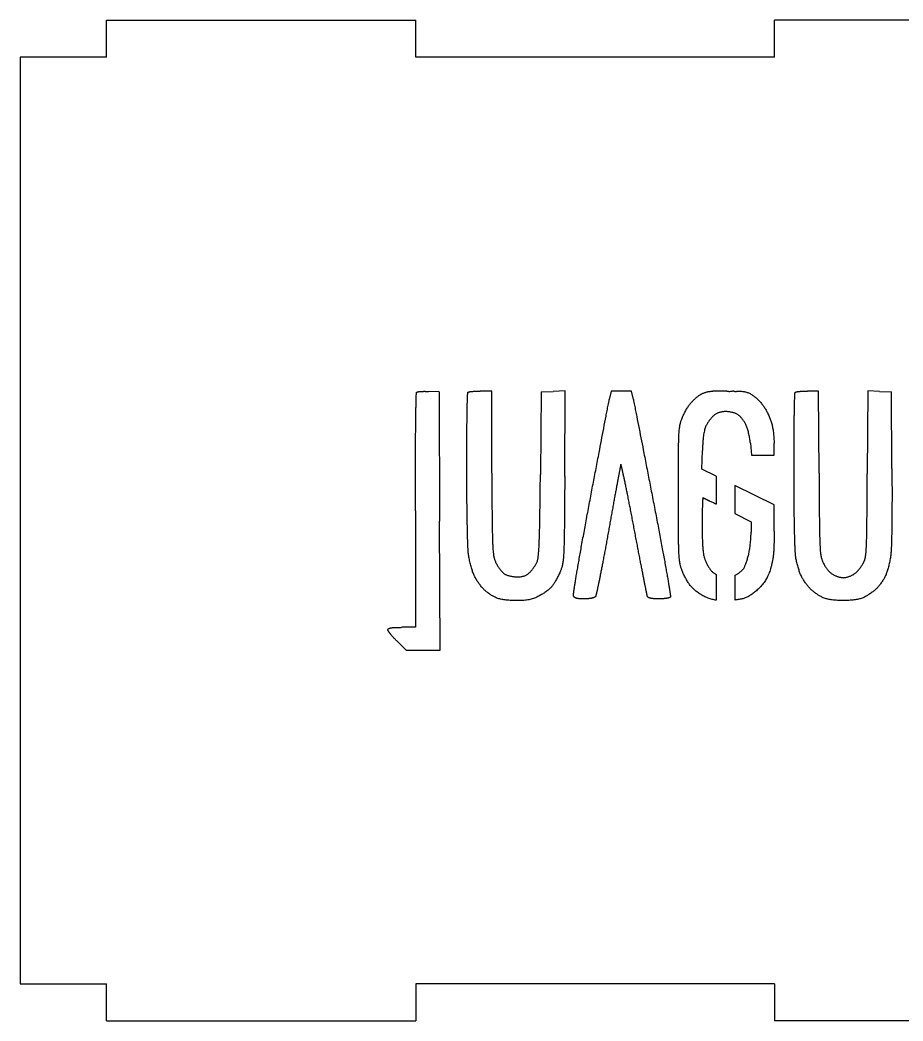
# Model space of a CAD drawing. Extents: x 0 to 436, y 0 to 625.
# Drawn here: x 149.9 to 292.6, y 463 to 625 of the extents above; entities that cross this region are included whole.
import ezdxf

# ---------------------------------------------------------------- set-up
doc = ezdxf.new("R2010")
doc.units = 0
doc.layers.add('Capa_1', color=7, linetype='CONTINUOUS')

msp = doc.modelspace()

# ---------------------------------------------------------------- linework, layer by layer
at = {"layer": 'Capa_1', "color": 7}
for p, q in [((163.850676, 624.950351), (213.850674, 624.950351)), ((163.850676, 618.950335), (163.850676, 624.950351)), ((213.850674, 618.950335), (213.850674, 624.950351)), ((321.850675, 624.950351), (271.850675, 624.950351)), ((271.850675, 618.950335), (271.850675, 624.950351)), ((163.850676, 618.950335), (149.850675, 618.950335)), ((149.850675, 618.950335), (149.850675, 468.950344)), ((271.850675, 618.950335), (213.850674, 618.950335)), ((217.632576, 564.756105), (215.907485, 564.839501)), ((217.632576, 564.756105), (217.703713, 543.854642)), ((226.138074, 564.897357), (224.259939, 564.897357)), ((226.138074, 551.613157), (226.138074, 564.897357)), ((234.149889, 564.756556), (234.010776, 551.405639)), ((234.149889, 564.756556), (236.085651, 564.840969)), ((238.027123, 564.925861), (236.085651, 564.840969)), ((237.943111, 551.071262), (238.027123, 564.925861)), ((245.426885, 564.897272), (245.147386, 563.538005)), ((248.747669, 564.897272), (245.426885, 564.897272)), ((249.038347, 563.538429), (248.747669, 564.897272)), ((260.003691, 564.417015), (259.92157, 564.366977)), ((260.003691, 564.406883), (260.003691, 564.417043)), ((263.020494, 564.858608), (261.91223, 564.876952)), ((264.157748, 564.89143), (263.020494, 564.858608)), ((278.985071, 564.897329), (277.18672, 564.897329)), ((279.064867, 551.613157), (278.985071, 564.897329)), ((286.958247, 564.924563), (286.876134, 551.486919)), ((288.872069, 564.840545), (286.958247, 564.924563)), ((288.872069, 564.840545), (290.781235, 564.756528)), ((290.857661, 552.375213), (290.781235, 564.756528)), ((267.979353, 556.456203), (268.173144, 554.537318)), ((271.801497, 554.537318), (271.801497, 556.480474)), ((260.115524, 552.269069), (260.214528, 555.282271)), ((268.173144, 554.537318), (271.801497, 554.537318)), ((262.436839, 551.115458), (260.115524, 552.269069)), ((262.436839, 551.115458), (262.436839, 546.572837)), ((265.436838, 549.624534), (265.436838, 545.07816)), ((271.801497, 546.461557), (265.436838, 549.624534)), ((271.801497, 542.226502), (271.801497, 546.461557)), ((213.783951, 545.540186), (213.783951, 526.660411)), ((265.436838, 545.07816), (268.091522, 543.748273)), ((217.774853, 522.950219), (217.703713, 543.854642)), ((268.091522, 543.748273), (268.085793, 542.051891)), ((262.436839, 535.206676), (262.436839, 531.055695)), ((265.436838, 535.066299), (265.436838, 531.077567)), ((241.087597, 531.262564), (241.087433, 531.262564)), ((213.783951, 526.660411), (211.62146, 526.660411)), ((210.830267, 524.411162), (212.309222, 522.95036)), ((212.309222, 522.95036), (212.309318, 522.950219)), ((212.309318, 522.950219), (217.774853, 522.950219)), ((149.850675, 468.950344), (163.850676, 468.950344)), ((163.850676, 462.950345), (163.850676, 468.950344)), ((213.850674, 468.950344), (213.850674, 462.950345)), ((271.850675, 468.950344), (213.850674, 468.950344)), ((271.850675, 468.950344), (271.850675, 462.950345)), ((163.850676, 462.950345), (213.850674, 462.950345)), ((321.850675, 462.950345), (271.850675, 462.950345))]:
    msp.add_line(p, q, dxfattribs=at)
for points, knots in [([(213.783951, 545.540186), (213.784404, 546.098572), (213.785309, 547.215345), (213.787231, 548.890504), (213.790513, 550.511577), (213.795587, 552.078557), (213.802193, 553.591438), (213.810125, 555.029577), (213.819055, 556.392975), (213.829131, 557.681633), (213.838862, 558.721014), (213.847288, 559.51113), (213.853548, 560.05199), (213.860061, 560.566429), (213.866755, 561.054438), (213.873683, 561.516014), (213.880802, 561.948579), (213.888072, 562.352139), (213.895533, 562.726698), (213.902252, 563.02714), (213.907805, 563.253472), (213.911773, 563.405703), (213.915784, 563.549724), (213.919841, 563.685533), (213.923928, 563.813127), (213.928038, 563.932211), (213.93218, 564.042779), (213.936346, 564.144833), (213.940033, 564.226581), (213.943051, 564.288029), (213.945189, 564.329187), (213.947327, 564.368118), (213.949493, 564.404824), (213.951664, 564.439303), (213.953839, 564.471521), (213.956035, 564.501496), (213.958236, 564.529231), (213.960111, 564.551499), (213.961818, 564.568267), (213.962962, 564.579582), (213.963962, 564.590372), (213.965218, 564.600606), (213.966354, 564.61029), (213.96748, 564.619478), (213.968711, 564.628117), (213.969863, 564.636219), (213.971027, 564.642759), (213.971793, 564.647777), (213.972368, 564.651256), (213.972929, 564.654648), (213.973494, 564.657973), (213.974139, 564.66127), (213.974866, 564.664501), (213.975767, 564.667654), (213.976599, 564.670762), (213.977464, 564.673852), (213.978231, 564.676932), (213.97891, 564.679959), (213.979749, 564.683182), (213.980915, 564.68658), (213.982401, 564.690195), (213.984667, 564.694331), (213.987814, 564.698886), (213.991911, 564.70373), (213.997522, 564.709581), (214.00479, 564.71621), (214.013868, 564.723345), (214.023437, 564.729912), (214.033562, 564.735765), (214.044041, 564.741137), (214.05517, 564.746037), (214.06678, 564.750726), (214.07891, 564.755084), (214.091667, 564.759284), (214.104982, 564.763551), (214.1189, 564.767726), (214.133479, 564.771693), (214.148655, 564.775628), (214.164477, 564.77935), (214.180925, 564.782968), (214.19801, 564.786458), (214.215685, 564.790027), (214.241077, 564.794667), (214.274194, 564.800277), (214.315116, 564.806323), (214.35834, 564.811953), (214.403841, 564.817325), (214.451617, 564.822413), (214.501486, 564.827098), (214.553437, 564.831439), (214.607466, 564.83545), (214.684799, 564.840587), (214.785495, 564.845876), (214.909567, 564.850623), (215.039122, 564.853658), (215.17412, 564.855621), (215.314556, 564.855752), (215.458459, 564.853508), (215.605826, 564.849875), (215.756641, 564.844602), (215.85717, 564.840656), (215.907437, 564.838683)], [0, 0, 0, 0, 1.675159, 3.350318, 5.02548, 6.538387, 8.051282, 9.564167, 10.852869, 12.141563, 13.430257, 13.971145, 14.512046, 15.052947, 15.514585, 15.976211, 16.43783, 16.812455, 17.187088, 17.561728, 17.714005, 17.866287, 18.018577, 18.146233, 18.273898, 18.401555, 18.503697, 18.605834, 18.707972, 18.74919, 18.7904, 18.831612, 18.866159, 18.900707, 18.935254, 18.963033, 18.990873, 19.018721, 19.030069, 19.041436, 19.052841, 19.062575, 19.072367, 19.082092, 19.090345, 19.098545, 19.10664, 19.110269, 19.113775, 19.117219, 19.120582, 19.123894, 19.127295, 19.130512, 19.13373, 19.136948, 19.140137, 19.143251, 19.146258, 19.15012, 19.154021, 19.157967, 19.164246, 19.170594, 19.17698, 19.188556, 19.200071, 19.211595, 19.223343, 19.23513, 19.246905, 19.259808, 19.272689, 19.285565, 19.300096, 19.314634, 19.329154, 19.345419, 19.361667, 19.377912, 19.395941, 19.413979, 19.432006, 19.473376, 19.514739, 19.556097, 19.60414, 19.652186, 19.70023, 19.754404, 19.808581, 19.862759, 19.986912, 20.111071, 20.235235, 20.375673, 20.516102, 20.656525, 20.807423, 20.958329, 21.109243, 21.109243, 21.109243, 21.109243]), ([(230.061968, 530.9918), (229.906335, 530.994451), (229.595135, 530.999751), (229.128542, 531.014973), (228.69545, 531.042254), (228.296567, 531.083989), (227.932405, 531.138951), (227.591234, 531.209879), (227.274175, 531.295722), (226.982055, 531.394475), (226.711314, 531.507643), (226.462909, 531.633503), (226.234486, 531.765312), (226.002312, 531.912466), (225.765659, 532.072957), (225.525384, 532.247556), (225.297507, 532.424599), (225.081567, 532.603075), (224.879235, 532.784287), (224.684453, 532.977419), (224.500317, 533.184453), (224.325224, 533.402832), (224.150969, 533.638128), (223.976052, 533.888663), (223.801536, 534.154872), (223.639179, 534.418763), (223.488231, 534.679633), (223.350738, 534.938195), (223.221048, 535.211771), (223.104034, 535.501859), (222.997819, 535.806753), (222.894874, 536.138437), (222.792922, 536.495746), (222.692707, 536.87871), (222.600302, 537.26073), (222.514226, 537.641376), (222.439409, 538.021395), (222.383954, 538.380853), (222.348883, 538.71913), (222.326189, 539.034982), (222.304987, 539.432197), (222.282968, 539.910422), (222.261426, 540.469613), (222.240843, 541.095462), (222.221128, 541.788088), (222.202657, 542.547524), (222.185542, 543.358936), (222.169512, 544.222257), (222.154826, 545.137471), (222.141712, 546.089334), (222.130206, 547.077859), (222.120502, 548.103043), (222.112744, 549.14979), (222.107002, 550.21809), (222.103275, 551.30794), (222.101581, 552.390906), (222.10164, 553.466991), (222.103476, 554.536191), (222.106767, 555.571332), (222.111242, 556.57241), (222.116951, 557.539418), (222.123857, 558.459124), (222.131859, 559.331528), (222.140976, 560.156627), (222.149843, 560.822314), (222.157535, 561.328601), (222.163252, 561.6755), (222.169202, 562.005615), (222.175333, 562.318949), (222.181675, 562.6155), (222.188239, 562.893623), (222.194932, 563.15332), (222.201821, 563.394587), (222.20805, 563.588211), (222.213204, 563.734197), (222.216888, 563.832562), (222.220622, 563.925715), (222.224393, 564.013656), (222.228195, 564.096386), (222.232045, 564.173717), (222.235881, 564.245653), (222.23979, 564.312184), (222.243201, 564.365551), (222.246154, 564.405726), (222.24813, 564.432748), (222.250101, 564.458367), (222.252227, 564.482576), (222.254215, 564.505395), (222.256223, 564.526813), (222.258391, 564.546828), (222.260444, 564.56547), (222.262214, 564.580504), (222.263805, 564.591864), (222.264795, 564.599593), (222.265947, 564.606954), (222.267139, 564.614006), (222.268275, 564.620779), (222.269377, 564.627395), (222.270559, 564.633851), (222.271652, 564.640152), (222.272561, 564.645971), (222.273518, 564.651233), (222.274402, 564.655949), (222.275556, 564.660825), (222.276723, 564.665931), (222.278433, 564.671116), (222.280884, 564.677186), (222.28495, 564.683722), (222.290676, 564.690464), (222.297564, 564.697337), (222.305448, 564.704384), (222.314364, 564.711462), (222.323697, 564.718034), (222.333641, 564.723767), (222.344014, 564.728804), (222.354948, 564.733622), (222.366475, 564.738108), (222.378433, 564.742582), (222.391091, 564.746869), (222.404372, 564.751152), (222.418247, 564.755519), (222.432886, 564.759499), (222.448084, 564.763758), (222.463999, 564.767753), (222.480587, 564.771641), (222.497806, 564.775607), (222.515723, 564.779376), (222.541465, 564.784716), (222.575174, 564.790975), (222.616834, 564.798163), (222.660898, 564.80528), (222.707415, 564.81192), (222.756312, 564.818496), (222.807405, 564.824872), (222.860682, 564.83108), (222.916164, 564.836887), (222.995686, 564.844768), (223.099341, 564.853827), (223.227165, 564.863393), (223.360792, 564.872016), (223.500219, 564.879423), (223.645417, 564.885778), (223.794388, 564.890392), (223.947106, 564.893614), (224.103561, 564.895459), (224.207868, 564.896367), (224.260023, 564.896821)], [0, 0, 0, 0, 0.466964, 0.933729, 1.40042, 1.768475, 2.136578, 2.504822, 2.813225, 3.121461, 3.429259, 3.69267, 3.956334, 4.220137, 4.517153, 4.814012, 5.111017, 5.382726, 5.654307, 5.925601, 6.205153, 6.485024, 6.765052, 7.083399, 7.401563, 7.719853, 8.012792, 8.305613, 8.598153, 8.920641, 9.243484, 9.566493, 9.962399, 10.358097, 10.753983, 11.141467, 11.52879, 11.915715, 12.232116, 12.548784, 12.865626, 13.425436, 13.984967, 14.544429, 15.303995, 16.063678, 16.823406, 17.738769, 18.654086, 19.569397, 20.594627, 21.619859, 22.645086, 23.734952, 24.824802, 25.914654, 26.983853, 28.053053, 29.122258, 30.089292, 31.056316, 32.023331, 32.848488, 33.673637, 34.498777, 34.845724, 35.192671, 35.539615, 35.836231, 36.132851, 36.429473, 36.670831, 36.912201, 37.153566, 37.252002, 37.350433, 37.448868, 37.531683, 37.614498, 37.69732, 37.763962, 37.83061, 37.89726, 37.924385, 37.951462, 37.978541, 38.001468, 38.024368, 38.047257, 38.066002, 38.084764, 38.103523, 38.111413, 38.119176, 38.126896, 38.133763, 38.140631, 38.147501, 38.153883, 38.160321, 38.166687, 38.17155, 38.176363, 38.18108, 38.186581, 38.192065, 38.197444, 38.206186, 38.215004, 38.223935, 38.235362, 38.246708, 38.25807, 38.269576, 38.281096, 38.292652, 38.305413, 38.318195, 38.330953, 38.3455, 38.36006, 38.374584, 38.391007, 38.40741, 38.423804, 38.442119, 38.460419, 38.478729, 38.520989, 38.563265, 38.605555, 38.654887, 38.704224, 38.753566, 38.809354, 38.865134, 38.920919, 39.049089, 39.177269, 39.305457, 39.450797, 39.596132, 39.741458, 39.897916, 40.05438, 40.210851, 40.210851, 40.210851, 40.210851]), ([(262.436839, 531.055695), (262.327635, 531.071787), (262.109168, 531.10398), (261.785569, 531.175541), (261.451907, 531.268765), (261.110813, 531.389022), (260.763857, 531.535947), (260.437537, 531.695616), (260.130572, 531.863086), (259.842863, 532.036727), (259.561413, 532.224407), (259.287219, 532.426527), (259.021203, 532.643207), (258.774003, 532.865586), (258.545208, 533.091868), (258.335904, 533.321781), (258.14224, 533.56207), (257.966448, 533.813032), (257.804747, 534.070857), (257.645375, 534.345969), (257.485308, 534.636133), (257.325836, 534.941826), (257.178203, 535.24229), (257.041965, 535.537184), (256.919155, 535.827154), (256.817918, 536.096925), (256.737098, 536.345407), (256.673412, 536.571082), (256.613389, 536.822831), (256.561356, 537.10123), (256.518189, 537.405776), (256.479296, 537.761542), (256.445095, 538.168211), (256.417189, 538.625608), (256.393194, 539.159114), (256.372625, 539.768704), (256.356545, 540.454349), (256.343641, 541.241445), (256.33324, 542.129937), (256.325851, 543.119796), (256.320744, 544.236248), (256.317385, 545.479299), (256.315819, 546.848944), (256.315491, 548.233481), (256.315639, 549.632904), (256.317027, 551.047215), (256.31997, 552.32367), (256.324561, 553.462269), (256.331581, 554.463014), (256.341956, 555.355396), (256.355125, 556.139394), (256.37178, 556.814966), (256.393365, 557.411867), (256.418568, 557.930051), (256.448523, 558.369409), (256.486529, 558.759581), (256.530812, 559.100273), (256.579461, 559.391263), (256.637911, 559.661706), (256.705705, 559.910977), (256.778382, 560.139802), (256.86842, 560.390899), (256.97762, 560.663217), (257.107608, 560.955583), (257.249381, 561.249093), (257.401829, 561.544011), (257.565705, 561.839757), (257.729878, 562.116201), (257.892973, 562.373758), (258.056122, 562.611118), (258.225521, 562.833268), (258.402008, 563.038623), (258.58137, 563.230112), (258.768823, 563.418584), (258.961915, 563.606017), (259.162645, 563.789883), (259.35906, 563.955834), (259.551172, 564.103216), (259.735374, 564.236382), (259.859477, 564.323434), (259.921553, 564.366977)], [0, 0, 0, 0, 0.331061, 0.662306, 0.99344, 1.369872, 1.746447, 2.123182, 2.459274, 2.795181, 3.130986, 3.473781, 3.816704, 4.159866, 4.4709, 4.781716, 5.092131, 5.396068, 5.700363, 6.004877, 6.349784, 6.694449, 7.039141, 7.354015, 7.668864, 7.98365, 8.218103, 8.452557, 8.686929, 8.994289, 9.301825, 9.609492, 10.067836, 10.525995, 10.984148, 11.669938, 12.355762, 13.041625, 14.031534, 15.021409, 16.011278, 17.380922, 18.750575, 20.120214, 21.534534, 22.948843, 24.363148, 25.363908, 26.364666, 27.36545, 28.041221, 28.716981, 29.392749, 29.833043, 30.273324, 30.713758, 31.008865, 31.303845, 31.598597, 31.838505, 32.078556, 32.31868, 32.638613, 32.958503, 33.278377, 33.616352, 33.954343, 34.292569, 34.580765, 34.868761, 35.156381, 35.418397, 35.680723, 35.943334, 36.215797, 36.487964, 36.759819, 36.986895, 37.214193, 37.441664, 37.441664, 37.441664, 37.441664]), ([(260.003691, 564.406883), (260.067704, 564.436513), (260.195676, 564.495746), (260.389366, 564.580654), (260.59243, 564.659897), (260.806476, 564.727967), (261.030842, 564.783433), (261.254298, 564.823568), (261.475651, 564.8491), (261.693769, 564.865268), (261.83939, 564.873075), (261.91223, 564.87698)], [0, 0, 0, 0, 0.211614, 0.423043, 0.634363, 0.865244, 1.096335, 1.327258, 1.545831, 1.764487, 1.983319, 1.983319, 1.983319, 1.983319]), ([(264.157748, 564.89143), (264.230372, 564.878057), (264.386913, 564.84923), (264.657947, 564.838393), (264.906001, 564.881424), (265.103592, 564.916587), (265.225392, 564.956096), (265.288769, 564.893883), (265.285557, 564.866867), (265.285063, 564.863486), (265.284686, 564.861232), (265.284498, 564.860103)], [0, 0, 0, 0, 0.221376, 0.477179, 0.809976, 0.967481, 1.091754, 1.16625, 1.169656, 1.173078, 1.17651, 1.17651, 1.17651, 1.17651]), ([(265.284625, 564.859454), (265.288073, 564.860673), (265.294908, 564.86309), (265.30528, 564.866014), (265.316143, 564.867499), (265.327338, 564.866461), (265.338623, 564.864029), (265.350625, 564.861499), (265.363359, 564.859467), (265.376827, 564.858915), (265.389951, 564.858841), (265.402766, 564.859049), (265.415274, 564.858347), (265.427671, 564.856208), (265.439882, 564.85316), (265.45216, 564.850353), (265.466496, 564.847298), (265.483189, 564.845281), (265.502128, 564.844809), (265.533446, 564.845068), (265.576947, 564.847992), (265.632698, 564.850117), (265.693009, 564.852976), (265.758041, 564.855481), (265.827819, 564.857553), (265.902428, 564.859492), (265.981804, 564.862207), (266.065991, 564.86431), (266.211124, 564.867448), (266.417349, 564.866246), (266.684034, 564.849982), (266.944178, 564.815643), (267.195838, 564.760766), (267.43797, 564.688015), (267.680044, 564.595351), (267.920351, 564.482437), (268.157401, 564.349647), (268.384156, 564.201953), (268.60046, 564.041138), (268.807338, 563.869983), (269.017129, 563.681136), (269.230229, 563.475642), (269.445582, 563.252886), (269.649, 563.028024), (269.841265, 562.802179), (270.020728, 562.57453), (270.191609, 562.335849), (270.35088, 562.084817), (270.500456, 561.823499), (270.646964, 561.54614), (270.79236, 561.254189), (270.935702, 560.94737), (271.067286, 560.646691), (271.18799, 560.352728), (271.295211, 560.064833), (271.391752, 559.765396), (271.472565, 559.453548), (271.540342, 559.13081), (271.601425, 558.783738), (271.658571, 558.413279), (271.70875, 558.019345), (271.746783, 557.629012), (271.771922, 557.242447), (271.788717, 556.860122), (271.797236, 556.605084), (271.801497, 556.477539)], [0, 0, 0, 0, 0.010971, 0.021745, 0.032293, 0.043648, 0.055251, 0.066933, 0.080447, 0.093873, 0.107317, 0.119825, 0.132317, 0.144833, 0.157499, 0.17007, 0.182617, 0.20146, 0.220401, 0.239418, 0.295407, 0.351134, 0.406797, 0.47654, 0.546372, 0.616222, 0.700444, 0.784635, 0.86886, 1.135947, 1.40306, 1.669905, 1.9223, 2.174943, 2.42767, 2.699236, 2.970744, 3.242159, 3.510503, 3.778904, 4.047368, 4.357131, 4.666838, 4.976685, 5.266644, 5.556483, 5.846079, 6.146876, 6.447946, 6.749144, 7.087792, 7.426308, 7.764989, 8.072337, 8.379538, 8.686407, 9.015746, 9.345471, 9.675498, 10.072862, 10.469892, 10.866695, 11.249198, 11.631889, 12.014737, 12.014737, 12.014737, 12.014737]), ([(275.020577, 552.120818), (275.02088, 552.485374), (275.021485, 553.214483), (275.023092, 554.308142), (275.025964, 555.366926), (275.030578, 556.390829), (275.036692, 557.37985), (275.04406, 558.320459), (275.052393, 559.212656), (275.061777, 560.056438), (275.070827, 560.737196), (275.078652, 561.254941), (275.084471, 561.609686), (275.090514, 561.947261), (275.096756, 562.267666), (275.103202, 562.570896), (275.10985, 562.85527), (275.11664, 563.120786), (275.123619, 563.367443), (275.129905, 563.565374), (275.135086, 563.714592), (275.138791, 563.815112), (275.142543, 563.910296), (275.146332, 564.000144), (275.150159, 564.084652), (275.154027, 564.163637), (275.15791, 564.237101), (275.161825, 564.305045), (275.165309, 564.359537), (275.168138, 564.400574), (275.170152, 564.428167), (275.172186, 564.454335), (275.174209, 564.479065), (275.176262, 564.502359), (275.178319, 564.524189), (275.18039, 564.544603), (275.182471, 564.563601), (275.184326, 564.578904), (275.185847, 564.5905), (275.186935, 564.598403), (275.188039, 564.605955), (275.189177, 564.613172), (275.190301, 564.620043), (275.191473, 564.626628), (275.192672, 564.63293), (275.193875, 564.638955), (275.194956, 564.643887), (275.195822, 564.647698), (275.196488, 564.650422), (275.197148, 564.653125), (275.19778, 564.655793), (275.198503, 564.65842), (275.199229, 564.661058), (275.200019, 564.663672), (275.200911, 564.6662), (275.201853, 564.668749), (275.202714, 564.671385), (275.203707, 564.674021), (275.204855, 564.676784), (275.206217, 564.679693), (275.20786, 564.682715), (275.209946, 564.686016), (275.212583, 564.689523), (275.215756, 564.693253), (275.220519, 564.698524), (275.227362, 564.704798), (275.236293, 564.711885), (275.24584, 564.718184), (275.255751, 564.723962), (275.266119, 564.729005), (275.27706, 564.733795), (275.288508, 564.738479), (275.300524, 564.742833), (275.31321, 564.747058), (275.326512, 564.751352), (275.340425, 564.755714), (275.355102, 564.7597), (275.370346, 564.763956), (275.386316, 564.767951), (275.402958, 564.771837), (275.42023, 564.775806), (275.438197, 564.779573), (275.463999, 564.78491), (275.497774, 564.791173), (275.539508, 564.798363), (275.583656, 564.805466), (275.630255, 564.812176), (275.679229, 564.818918), (275.730421, 564.82537), (275.783812, 564.831554), (275.839411, 564.837368), (275.91912, 564.845249), (276.023028, 564.854306), (276.151174, 564.863873), (276.285146, 564.872496), (276.424938, 564.879903), (276.570521, 564.886258), (276.719888, 564.890873), (276.873011, 564.894091), (277.02988, 564.895884), (277.134465, 564.89664), (277.186759, 564.897018)], [0, 0, 0, 0, 1.093667, 2.187329, 3.280981, 4.270029, 5.259067, 6.248098, 7.091942, 7.935775, 8.7796, 9.134393, 9.489187, 9.843977, 10.147281, 10.450583, 10.753874, 11.000635, 11.24739, 11.494139, 11.594726, 11.695315, 11.795901, 11.8805, 11.965098, 12.049685, 12.117738, 12.185796, 12.253855, 12.281546, 12.309201, 12.336853, 12.360285, 12.383641, 12.407004, 12.426064, 12.445198, 12.464337, 12.472307, 12.480285, 12.488271, 12.495202, 12.502204, 12.509158, 12.515265, 12.521449, 12.52759, 12.53041, 12.533174, 12.536003, 12.538758, 12.541399, 12.544177, 12.546965, 12.549587, 12.55222, 12.555115, 12.557906, 12.560669, 12.564088, 12.56754, 12.570978, 12.575796, 12.580688, 12.585667, 12.597097, 12.608488, 12.61984, 12.63138, 12.64288, 12.654404, 12.66721, 12.67998, 12.692736, 12.707321, 12.721917, 12.73647, 12.752942, 12.769399, 12.785849, 12.804212, 12.822562, 12.840922, 12.883255, 12.925605, 12.967969, 13.017397, 13.066839, 13.116276, 13.172183, 13.22808, 13.283983, 13.412473, 13.540974, 13.669485, 13.81521, 13.960931, 14.106643, 14.263515, 14.420392, 14.577277, 14.577277, 14.577277, 14.577277]), ([(241.087433, 531.262564), (241.030558, 531.26274), (240.91681, 531.263092), (240.746216, 531.266347), (240.587438, 531.271135), (240.440549, 531.278674), (240.305629, 531.289012), (240.180889, 531.302301), (240.066458, 531.318393), (239.962429, 531.337232), (239.866732, 531.360113), (239.779599, 531.386465), (239.701564, 531.416584), (239.630743, 531.451784), (239.567812, 531.491642), (239.512874, 531.535003), (239.464048, 531.583457), (239.422185, 531.636455), (239.38801, 531.693107), (239.369233, 531.735712), (239.360879, 531.761085), (239.358776, 531.767923), (239.357191, 531.774712), (239.355979, 531.781369), (239.355296, 531.78788), (239.354916, 531.794572), (239.354678, 531.80147), (239.354427, 531.808618), (239.354422, 531.816168), (239.354159, 531.82411), (239.353944, 531.832389), (239.354138, 531.841089), (239.354158, 531.850171), (239.354448, 531.859675), (239.354971, 531.869575), (239.355518, 531.879911), (239.356132, 531.890676), (239.357301, 531.906338), (239.358621, 531.926939), (239.360476, 531.952434), (239.362615, 531.979696), (239.36516, 532.008689), (239.368111, 532.039411), (239.371426, 532.071883), (239.375042, 532.106107), (239.379009, 532.142071), (239.385096, 532.195199), (239.393493, 532.265475), (239.404506, 532.352864), (239.41685, 532.446926), (239.430461, 532.547667), (239.445416, 532.655076), (239.461637, 532.768917), (239.479123, 532.889189), (239.497889, 533.015885), (239.526063, 533.203158), (239.56415, 533.450935), (239.612692, 533.759133), (239.665793, 534.089979), (239.723407, 534.443479), (239.785588, 534.819616), (239.851968, 535.216341), (239.922527, 535.633655), (239.997312, 536.071552), (240.107108, 536.709022), (240.253007, 537.545877), (240.436226, 538.581897), (240.631854, 539.675257), (240.83979, 540.825965), (241.06033, 542.033966), (241.290534, 543.282591), (241.530587, 544.571805), (241.780209, 545.901653), (242.109747, 547.647155), (242.51983, 549.808192), (243.010641, 552.38473), (243.462229, 554.753241), (243.873465, 556.91394), (244.245919, 558.866529), (244.553655, 560.470253), (244.796167, 561.725203), (244.971864, 562.631685), (245.089161, 563.235973), (245.147809, 563.538118)], [0, 0, 0, 0, 0.170624, 0.341241, 0.511856, 0.647153, 0.782452, 0.917755, 1.023419, 1.12906, 1.2348, 1.318419, 1.40198, 1.485448, 1.555244, 1.625095, 1.695001, 1.761126, 1.827183, 1.893039, 1.900181, 1.907326, 1.914491, 1.921083, 1.927613, 1.934116, 1.941187, 1.948319, 1.955574, 1.963834, 1.972156, 1.980414, 1.989937, 1.999401, 2.008935, 2.019679, 2.030451, 2.041282, 2.066795, 2.092379, 2.117969, 2.148832, 2.179692, 2.210558, 2.246753, 2.282933, 2.319105, 2.40718, 2.495259, 2.583345, 2.691785, 2.800226, 2.908679, 3.036758, 3.164835, 3.292912, 3.604899, 3.916895, 4.228902, 4.61014, 4.991388, 5.372625, 5.816862, 6.261096, 6.705337, 7.75743, 8.809527, 9.861624, 11.089598, 12.317558, 13.545523, 14.898603, 16.251675, 17.604739, 20.227613, 22.850481, 25.473348, 27.461144, 29.448936, 31.436732, 32.360089, 33.283437, 34.206789, 34.206789, 34.206789, 34.206789]), ([(249.038347, 563.538429), (249.099142, 563.23345), (249.220733, 562.623492), (249.402805, 561.708493), (249.654176, 560.440683), (249.972839, 558.819666), (250.358103, 556.845315), (250.783268, 554.659906), (251.250167, 552.263801), (251.757737, 549.656787), (252.181843, 547.470794), (252.522659, 545.705856), (252.780863, 544.362106), (253.02923, 543.060845), (253.267556, 541.802036), (253.495987, 540.58571), (253.711479, 539.428535), (253.914288, 538.33056), (254.104315, 537.291772), (254.255878, 536.45332), (254.370043, 535.815405), (254.447733, 535.378193), (254.521078, 534.962015), (254.590099, 534.566873), (254.654798, 534.192769), (254.714777, 533.841783), (254.770109, 533.513932), (254.820732, 533.209205), (254.860559, 532.964509), (254.890068, 532.779926), (254.909706, 532.655526), (254.928023, 532.537676), (254.945029, 532.426377), (254.960733, 532.32163), (254.975066, 532.223662), (254.988064, 532.132485), (254.999699, 532.048097), (255.00863, 531.980363), (255.015107, 531.929318), (255.019344, 531.894992), (255.023223, 531.862439), (255.026753, 531.831658), (255.02991, 531.802646), (255.032733, 531.775401), (255.035109, 531.749917), (255.037215, 531.726214), (255.038789, 531.707117), (255.039654, 531.69262), (255.0404, 531.682777), (255.041, 531.673371), (255.041532, 531.664386), (255.041851, 531.655822), (255.042175, 531.64764), (255.042267, 531.639829), (255.04229, 531.632397), (255.042225, 531.626307), (255.042141, 531.621578), (255.042044, 531.618192), (255.041951, 531.614871), (255.041677, 531.611605), (255.041374, 531.608408), (255.04107, 531.605234), (255.040783, 531.602103), (255.040463, 531.59899), (255.039892, 531.595908), (255.039616, 531.592781), (255.039087, 531.589683), (255.038504, 531.586417), (255.037865, 531.583), (255.036807, 531.579536), (255.035523, 531.575716), (255.033752, 531.571584), (255.031493, 531.567172), (255.025563, 531.556975), (255.014521, 531.541859), (254.996716, 531.523542), (254.975977, 531.506812), (254.952636, 531.491876), (254.92709, 531.478669), (254.898956, 531.466348), (254.86847, 531.454559), (254.835725, 531.443225), (254.800581, 531.432093), (254.763109, 531.420977), (254.72329, 531.410012), (254.681171, 531.399469), (254.636814, 531.389163), (254.590161, 531.379371), (254.541459, 531.369787), (254.490666, 531.360665), (254.43783, 531.351796), (254.362222, 531.339749), (254.263597, 531.326136), (254.141902, 531.311781), (254.01465, 531.299098), (253.881896, 531.28799), (253.743661, 531.278654), (253.601789, 531.271494), (253.456322, 531.266247), (253.307281, 531.263033), (253.151711, 531.261703), (252.989642, 531.262777), (252.821105, 531.265926), (252.661288, 531.271482), (252.510224, 531.279172), (252.367943, 531.289), (252.234424, 531.301147), (252.109731, 531.31542), (251.993947, 531.331794), (251.901069, 531.34821), (251.830901, 531.362808), (251.783075, 531.373683), (251.737417, 531.385114), (251.69397, 531.397189), (251.652783, 531.409945), (251.613721, 531.423316), (251.576804, 531.437268), (251.542165, 531.452018), (251.509498, 531.467485), (251.478948, 531.483762), (251.450539, 531.500738), (251.424229, 531.518753), (251.400143, 531.537756), (251.378435, 531.557708), (251.359034, 531.579004), (251.34226, 531.601561), (251.328229, 531.625068), (251.3195, 531.644257), (251.314526, 531.658121), (251.311946, 531.666137), (251.309239, 531.675017), (251.30656, 531.68478), (251.303753, 531.695448), (251.300827, 531.70736), (251.297636, 531.720485), (251.294217, 531.734804), (251.29053, 531.750472), (251.286546, 531.767518), (251.282318, 531.78595), (251.277824, 531.805672), (251.273125, 531.826675), (251.268173, 531.84895), (251.263003, 531.872476), (251.257577, 531.897274), (251.251918, 531.923352), (251.243613, 531.961858), (251.232708, 532.012778), (251.219284, 532.076121), (251.204952, 532.144281), (251.189735, 532.217261), (251.173608, 532.295061), (251.156633, 532.377495), (251.138778, 532.464563), (251.120085, 532.556269), (251.092588, 532.691684), (251.056421, 532.870834), (251.01173, 533.093749), (250.96403, 533.332975), (250.913311, 533.588505), (250.85958, 533.860335), (250.803124, 534.14696), (250.743957, 534.448386), (250.682072, 534.764618), (250.592307, 535.22459), (250.474942, 535.828358), (250.33029, 536.575978), (250.178242, 537.364738), (250.01875, 538.194628), (249.851966, 539.065672), (249.680312, 539.965842), (249.503951, 540.895167), (249.322472, 541.853574), (249.14146, 542.808971), (248.960422, 543.761265), (248.778788, 544.71035), (248.602063, 545.624758), (248.429937, 546.504432), (248.262621, 547.349406), (248.102443, 548.148466), (247.9497, 548.901659), (247.804255, 549.608951), (247.685348, 550.177396), (247.594136, 550.607233), (247.53169, 550.898694), (247.471962, 551.174461), (247.414982, 551.434539), (247.360696, 551.678911), (247.309315, 551.906145), (247.2609, 552.116247), (247.215569, 552.309246), (247.178636, 552.463132), (247.150619, 552.578023), (247.131678, 552.65395), (247.113357, 552.724971), (247.095608, 552.79107), (247.078978, 552.852397), (247.063898, 552.908839), (247.050721, 552.960439), (247.037479, 553.006843), (247.027891, 553.037519), (247.021407, 553.053244), (247.021238, 553.054137), (247.021152, 553.055127), (247.020491, 553.055261), (247.020439, 553.056506), (247.020606, 553.057591), (247.019967, 553.05888), (247.019908, 553.059846), (247.019212, 553.061952), (247.007621, 553.057322), (247.015348, 553.036935), (247.008575, 553.015775), (247.006227, 552.994069), (247.00178, 552.976859), (246.997155, 552.960775), (246.993047, 552.942902), (246.988862, 552.922531), (246.981948, 552.88693), (246.972008, 552.837698), (246.958991, 552.775382), (246.945114, 552.709317), (246.93066, 552.638276), (246.915451, 552.561957), (246.899464, 552.480858), (246.88264, 552.395407), (246.865008, 552.30573), (246.839152, 552.173721), (246.805275, 551.999138), (246.763532, 551.781881), (246.719094, 551.548906), (246.671909, 551.300351), (246.622013, 551.036246), (246.569683, 550.758007), (246.514929, 550.465584), (246.457753, 550.158966), (246.374991, 549.713537), (246.266971, 549.129258), (246.13407, 548.406068), (245.994655, 547.643769), (245.848669, 546.842357), (245.696274, 546.0018), (245.539696, 545.133759), (245.379092, 544.238215), (245.214064, 543.315248), (245.049039, 542.392425), (244.883529, 541.46983), (244.716999, 540.547554), (244.553934, 539.653217), (244.394009, 538.786883), (244.237415, 537.948518), (244.086428, 537.149697), (243.941308, 536.390379), (243.801958, 535.67059), (243.687694, 535.089408), (243.599524, 534.646639), (243.538343, 534.342103), (243.479424, 534.051786), (243.422806, 533.775681), (243.368476, 533.513796), (243.316707, 533.267579), (243.26756, 533.037017), (243.220992, 532.822121), (243.182801, 532.649462), (243.153446, 532.518944), (243.133301, 532.430481), (243.113898, 532.346467), (243.095257, 532.266896), (243.077354, 532.191773), (243.060225, 532.121248), (243.043906, 532.055316), (243.028348, 531.993995), (243.01546, 531.944721), (243.005485, 531.907439), (242.998584, 531.882104), (242.99189, 531.857975), (242.985409, 531.835031), (242.979132, 531.813273), (242.973037, 531.792726), (242.967029, 531.773407), (242.961308, 531.75526), (242.955888, 531.738363), (242.950812, 531.722733), (242.946045, 531.708373), (242.941405, 531.694965), (242.936887, 531.682522), (242.932327, 531.671141), (242.927238, 531.660262), (242.921441, 531.649993), (242.915159, 531.640243), (242.904963, 531.626328), (242.889825, 531.609104), (242.868842, 531.589735), (242.845394, 531.571286), (242.819745, 531.55368), (242.792112, 531.536836), (242.762245, 531.520628), (242.73029, 531.504938), (242.696207, 531.489973), (242.660072, 531.475439), (242.622009, 531.461098), (242.581916, 531.447315), (242.539913, 531.433982), (242.496066, 531.420916), (242.450266, 531.408552), (242.40274, 531.396531), (242.35347, 531.384938), (242.302461, 531.373856), (242.230053, 531.359301), (242.136004, 531.342501), (242.020125, 531.324842), (241.899224, 531.309235), (241.773385, 531.295568), (241.642645, 531.284162), (241.508327, 531.27559), (241.37048, 531.270104), (241.229185, 531.266711), (241.134965, 531.265207), (241.087851, 531.264455)], [0, 0, 0, 0, 0.932938, 1.865876, 2.798814, 4.810406, 6.821997, 8.833584, 11.48955, 14.145511, 16.801478, 18.169808, 19.538139, 20.906477, 22.14406, 23.381651, 24.619245, 25.675267, 26.731292, 27.787324, 28.231385, 28.675444, 29.119505, 29.499159, 29.878817, 30.258478, 30.567379, 30.87628, 31.185187, 31.311124, 31.437061, 31.563007, 31.668918, 31.774834, 31.880759, 31.96595, 32.051132, 32.136315, 32.170909, 32.205495, 32.240075, 32.269258, 32.298442, 32.327626, 32.351431, 32.375224, 32.399015, 32.40891, 32.418791, 32.42863, 32.437183, 32.445793, 32.454338, 32.46175, 32.469223, 32.476635, 32.480022, 32.48341, 32.486799, 32.489986, 32.49324, 32.496432, 32.49955, 32.502675, 32.505817, 32.508942, 32.512086, 32.515239, 32.518899, 32.522502, 32.526094, 32.530986, 32.535971, 32.540955, 32.566365, 32.591865, 32.617392, 32.646131, 32.674844, 32.70358, 32.738237, 32.772874, 32.807516, 32.848823, 32.890126, 32.931408, 32.979072, 33.026734, 33.074409, 33.127974, 33.181545, 33.235132, 33.357656, 33.480189, 33.602732, 33.741284, 33.879827, 34.018361, 34.167426, 34.316497, 34.465573, 34.63414, 34.802699, 34.971255, 35.113857, 35.25646, 35.399086, 35.51603, 35.632947, 35.749846, 35.798903, 35.847947, 35.896979, 35.940089, 35.983211, 36.026313, 36.06393, 36.101581, 36.139228, 36.172324, 36.205392, 36.238462, 36.267914, 36.297359, 36.326817, 36.354203, 36.381552, 36.408802, 36.417278, 36.42573, 36.434064, 36.445124, 36.456101, 36.467157, 36.481921, 36.496621, 36.511323, 36.530208, 36.549137, 36.568056, 36.590891, 36.613702, 36.636515, 36.663151, 36.689855, 36.716571, 36.781326, 36.846078, 36.910821, 36.990278, 37.069726, 37.149181, 37.24277, 37.336365, 37.429957, 37.657305, 37.884656, 38.11201, 38.389111, 38.666201, 38.943279, 39.265507, 39.587736, 39.90997, 40.671454, 41.432942, 42.194426, 43.081299, 43.968172, 44.855031, 45.830469, 46.805903, 47.781344, 48.74765, 49.713952, 50.680268, 51.541637, 52.403018, 53.264406, 53.986502, 54.708591, 55.430677, 55.728742, 56.026817, 56.324901, 56.575224, 56.825556, 57.075888, 57.274133, 57.472379, 57.67064, 57.7489, 57.827151, 57.9054, 57.968933, 58.03247, 58.096033, 58.144171, 58.192308, 58.240502, 58.241287, 58.242674, 58.243459, 58.243724, 58.244489, 58.246478, 58.24726, 58.248649, 58.249434, 58.253433, 58.273857, 58.299816, 58.322163, 58.338548, 58.353172, 58.372354, 58.393546, 58.415562, 58.48115, 58.544219, 58.606544, 58.683672, 58.761707, 58.840004, 58.931651, 59.022979, 59.114187, 59.335203, 59.556498, 59.777877, 60.04673, 60.31548, 60.584208, 60.896081, 61.207994, 61.51992, 62.255238, 62.990533, 63.72582, 64.580067, 65.434332, 66.288599, 67.226217, 68.163824, 69.101416, 70.038602, 70.975795, 71.912986, 72.765845, 73.618707, 74.471576, 75.204736, 75.937889, 76.671036, 76.981658, 77.292277, 77.602897, 77.870364, 78.137824, 78.40528, 78.625165, 78.845049, 79.064932, 79.155658, 79.246386, 79.337113, 79.414334, 79.49156, 79.568795, 79.632059, 79.695324, 79.758584, 79.784852, 79.811105, 79.837359, 79.85997, 79.882631, 79.905295, 79.924265, 79.943326, 79.962376, 79.9775, 79.992626, 80.007769, 80.020063, 80.032335, 80.044539, 80.056063, 80.067684, 80.079315, 80.107791, 80.136305, 80.164871, 80.197229, 80.229578, 80.261914, 80.299141, 80.336343, 80.373557, 80.415975, 80.458354, 80.500727, 80.548175, 80.595598, 80.643034, 80.69524, 80.747435, 80.799624, 80.9168, 81.03401, 81.15124, 81.282489, 81.413718, 81.544917, 81.686223, 81.827557, 81.968917, 81.968917, 81.968917, 81.968917]), ([(267.979353, 556.456203), (267.962549, 556.578347), (267.928952, 556.822565), (267.874136, 557.18814), (267.810355, 557.55281), (267.733128, 557.915572), (267.643609, 558.276445), (267.550196, 558.609858), (267.456401, 558.916302), (267.358586, 559.193991), (267.249567, 559.450764), (267.128134, 559.684658), (267.000816, 559.897828), (266.863405, 560.104338), (266.718332, 560.305114), (266.56507, 560.499681), (266.414375, 560.674463), (266.268287, 560.830379), (266.124954, 560.964002), (265.970447, 561.08131), (265.803118, 561.176146), (265.628383, 561.253439), (265.434995, 561.323869), (265.225296, 561.390398), (264.999258, 561.450676), (264.772562, 561.49994), (264.545451, 561.538565), (264.318209, 561.565527), (264.085176, 561.58006), (263.847074, 561.57984), (263.604928, 561.563662), (263.371173, 561.53192), (263.146731, 561.486126), (262.932484, 561.426767), (262.726516, 561.352759), (262.530186, 561.264268), (262.344913, 561.161876), (262.169747, 561.043951), (262.006878, 560.910288), (261.854654, 560.765088), (261.700754, 560.601316), (261.544057, 560.420919), (261.38605, 560.223187), (261.2379, 560.022249), (261.098958, 559.818901), (260.971078, 559.612422), (260.841602, 559.375147), (260.719173, 559.103395), (260.60885, 558.79706), (260.510002, 558.449717), (260.428444, 558.061518), (260.365734, 557.634097), (260.313945, 557.134773), (260.27169, 556.564367), (260.239338, 555.923404), (260.222798, 555.495977), (260.214528, 555.282271)], [0, 0, 0, 0, 0.369883, 0.739551, 1.108937, 1.480309, 1.851977, 2.22418, 2.518946, 2.813274, 3.107052, 3.354979, 3.603288, 3.85159, 4.0989, 4.346219, 4.59439, 4.791021, 4.986951, 5.181634, 5.371484, 5.562519, 5.754232, 5.988678, 6.222309, 6.455781, 6.684397, 6.91317, 7.141965, 7.384452, 7.626958, 7.86948, 8.091593, 8.313671, 8.535858, 8.747513, 8.959054, 9.170172, 9.380068, 9.590334, 9.80086, 10.054071, 10.306988, 10.559979, 10.802851, 11.045653, 11.288293, 11.613266, 11.938718, 12.264242, 12.695931, 13.127674, 13.559684, 14.201695, 14.843335, 15.484931, 15.484931, 15.484931, 15.484931]), ([(226.138074, 551.613157), (226.141968, 551.006615), (226.149757, 549.793539), (226.16221, 547.973946), (226.17472, 546.34439), (226.187345, 544.904863), (226.201413, 543.655343), (226.218367, 542.554651), (226.23753, 541.602821), (226.259361, 540.799953), (226.285457, 540.10501), (226.313945, 539.517969), (226.347482, 539.038854), (226.390827, 538.625768), (226.440545, 538.279149), (226.494043, 537.999498), (226.56032, 537.744802), (226.638547, 537.516206), (226.721354, 537.311982), (226.820893, 537.095422), (226.937185, 536.867175), (227.072263, 536.629013), (227.216867, 536.398642), (227.370613, 536.176245), (227.533708, 535.962126), (227.694273, 535.771097), (227.849543, 535.601959), (228.001043, 535.457898), (228.165396, 535.330214), (228.344642, 535.225564), (228.533498, 535.139905), (228.740173, 535.064288), (228.962231, 534.996407), (229.199297, 534.938689), (229.444649, 534.893381), (229.698053, 534.861348), (229.958857, 534.841604), (230.227197, 534.832539), (230.50245, 534.832813), (230.783961, 534.849272), (231.04295, 534.8852), (231.277516, 534.939471), (231.486492, 535.008081), (231.690477, 535.099551), (231.884922, 535.217358), (232.069329, 535.356896), (232.238065, 535.50739), (232.393837, 535.663539), (232.537953, 535.822918), (232.681324, 535.995382), (232.824192, 536.180645), (232.966478, 536.378772), (233.098892, 536.574965), (233.222694, 536.767855), (233.333725, 536.959027), (233.473535, 537.242463), (233.597694, 537.639031), (233.678113, 538.145832), (233.744436, 538.949863), (233.809965, 540.04172), (233.859869, 541.418265), (233.90201, 543.286784), (233.943294, 545.655475), (233.980263, 548.527834), (234.000599, 550.445772), (234.010776, 551.405639)], [0, 0, 0, 0, 1.819662, 3.639304, 5.458907, 6.708474, 7.958048, 9.207698, 10.010929, 10.814103, 11.617161, 12.097185, 12.577249, 13.057846, 13.342878, 13.627531, 13.911598, 14.13158, 14.351896, 14.572442, 14.846419, 15.120137, 15.393572, 15.662132, 15.930971, 16.200744, 16.4105, 16.619493, 16.827249, 17.033308, 17.240598, 17.448609, 17.693139, 17.936836, 18.18018, 18.441251, 18.702706, 18.964551, 19.246572, 19.528199, 19.809894, 20.029853, 20.24965, 20.468744, 20.699023, 20.930083, 21.161569, 21.376771, 21.591489, 21.805965, 22.049441, 22.29319, 22.537614, 22.759466, 22.980688, 23.20052, 23.706498, 24.219213, 24.737517, 26.126235, 27.500459, 28.86956, 31.733198, 34.607571, 37.487334, 37.487334, 37.487334, 37.487334]), ([(237.943111, 551.071262), (237.939261, 550.438269), (237.931562, 549.172289), (237.919182, 547.273335), (237.906631, 545.572325), (237.893903, 544.069251), (237.879752, 542.764097), (237.862841, 541.613319), (237.843834, 540.616942), (237.821968, 539.775049), (237.79538, 539.043751), (237.765899, 538.423048), (237.731252, 537.912991), (237.686718, 537.469812), (237.635408, 537.093926), (237.579917, 536.785778), (237.51161, 536.502567), (237.431022, 536.24535), (237.346, 536.012327), (237.244235, 535.759905), (237.126986, 535.487986), (236.99284, 535.197529), (236.850561, 534.90814), (236.700334, 534.619768), (236.542726, 534.332038), (236.389653, 534.064165), (236.242908, 533.81542), (236.09809, 533.589024), (235.940133, 533.372086), (235.76453, 533.169404), (235.575512, 532.979159), (235.362118, 532.785773), (235.125912, 532.588916), (234.866041, 532.390798), (234.59956, 532.204473), (234.327232, 532.029392), (234.049623, 531.865201), (233.745601, 531.699884), (233.414403, 531.53602), (233.053386, 531.381486), (232.688361, 531.253958), (232.320088, 531.157455), (231.951826, 531.087477), (231.536484, 531.03386), (231.074866, 531.002339), (230.568521, 530.991235), (230.230867, 530.991612), (230.061968, 530.9918)], [0, 0, 0, 0, 1.899014, 3.798009, 5.696983, 7.002182, 8.307392, 9.612668, 10.454877, 11.297056, 12.139167, 12.650172, 13.161214, 13.672696, 13.986065, 14.299122, 14.611638, 14.859333, 15.107357, 15.3556, 15.675735, 15.99562, 16.315315, 16.643066, 16.971008, 17.299456, 17.568611, 17.837352, 18.105439, 18.372874, 18.641001, 18.909521, 19.236561, 19.563155, 19.88956, 20.211781, 20.534184, 20.856925, 21.249779, 21.642308, 22.034312, 22.408596, 22.783348, 23.158122, 23.664321, 24.170578, 24.677271, 24.677271, 24.677271, 24.677271]), ([(282.969346, 530.997727), (282.815136, 531.000061), (282.506785, 531.004728), (282.044442, 531.018615), (281.614318, 531.044748), (281.217083, 531.085221), (280.853245, 531.138986), (280.512508, 531.208418), (280.195918, 531.292309), (279.904317, 531.38886), (279.633888, 531.499765), (279.385566, 531.623317), (279.157055, 531.752835), (278.924719, 531.897352), (278.687778, 532.054764), (278.447097, 532.225892), (278.218846, 532.399398), (278.002603, 532.574323), (277.79986, 532.75182), (277.605063, 532.939997), (277.420905, 533.140569), (277.24569, 533.350963), (277.071591, 533.576276), (276.897117, 533.814861), (276.723223, 534.067163), (276.561671, 534.316114), (276.411785, 534.561033), (276.275524, 534.802656), (276.147181, 535.057283), (276.031267, 535.326384), (275.925823, 535.608203), (275.823259, 535.914543), (275.721564, 536.244289), (275.621293, 536.597423), (275.528372, 536.949442), (275.441293, 537.29988), (275.365194, 537.649688), (275.318121, 537.924528), (275.292332, 538.122396), (275.27887, 538.242119), (275.26519, 538.382926), (275.252068, 538.544846), (275.239834, 538.727864), (275.228097, 538.930795), (275.216202, 539.153597), (275.204365, 539.396276), (275.192705, 539.657526), (275.181366, 539.937348), (275.170403, 540.235738), (275.159771, 540.551196), (275.149392, 540.88372), (275.139322, 541.233311), (275.129585, 541.598507), (275.12019, 541.979307), (275.111165, 542.375709), (275.099156, 542.945209), (275.0853, 543.687829), (275.070875, 544.60359), (275.058081, 545.564249), (275.0468, 546.569805), (275.037399, 547.620258), (275.030182, 548.703908), (275.025453, 549.820754), (275.022528, 550.970783), (275.021226, 551.737473), (275.020575, 552.120818)], [0, 0, 0, 0, 0.46268, 0.925157, 1.387552, 1.755097, 2.122705, 2.490473, 2.797694, 3.10474, 3.41135, 3.673691, 3.936296, 4.199052, 4.494389, 4.789554, 5.084848, 5.354385, 5.623814, 5.892982, 6.166487, 6.440252, 6.714146, 7.02058, 7.326869, 7.633292, 7.910799, 8.188175, 8.465258, 8.765807, 9.066685, 9.36771, 9.734852, 10.101803, 10.46891, 10.827046, 11.185011, 11.542664, 11.663121, 11.783603, 11.904082, 12.087516, 12.270932, 12.454351, 12.697322, 12.940287, 13.183249, 13.481851, 13.78044, 14.079022, 14.428762, 14.778496, 15.128228, 15.524739, 15.921244, 16.317741, 17.233618, 18.149488, 19.065362, 20.115849, 21.166343, 22.216843, 23.366869, 24.516907, 25.666943, 25.666943, 25.666943, 25.666943]), ([(279.064867, 551.613157), (279.068556, 551.004576), (279.075933, 549.787421), (279.087754, 547.961704), (279.099682, 546.327512), (279.111716, 544.884832), (279.125312, 543.633647), (279.141903, 542.532187), (279.160824, 541.580492), (279.182464, 540.778648), (279.208439, 540.085028), (279.236819, 539.499608), (279.270448, 539.022432), (279.31422, 538.61098), (279.364645, 538.26572), (279.418852, 537.987136), (279.486032, 537.732644), (279.565517, 537.503439), (279.649763, 537.297687), (279.752312, 537.075174), (279.873209, 536.836517), (280.016176, 536.584315), (280.169462, 536.343992), (280.333113, 536.116406), (280.506931, 535.902306), (280.685469, 535.708659), (280.866668, 535.535239), (281.049782, 535.383183), (281.237766, 535.252182), (281.429395, 535.143595), (281.620395, 535.052499), (281.817952, 534.970935), (282.020345, 534.896276), (282.227766, 534.829553), (282.425782, 534.775673), (282.61351, 534.733308), (282.790622, 534.705401), (282.96889, 534.694243), (283.146736, 534.704812), (283.322606, 534.731848), (283.508263, 534.772941), (283.703391, 534.825149), (283.907201, 534.889666), (284.105555, 534.961743), (284.298663, 535.040238), (284.484619, 535.12807), (284.669312, 535.232736), (284.848386, 535.359081), (285.021886, 535.504086), (285.198149, 535.67046), (285.377932, 535.855971), (285.559033, 536.061758), (285.728436, 536.273556), (285.886509, 536.490579), (286.03282, 536.712432), (286.140852, 536.894944), (286.216573, 537.033961), (286.264751, 537.12687), (286.310459, 537.219696), (286.353724, 537.312376), (286.393943, 537.405106), (286.432587, 537.503476), (286.468274, 537.607874), (286.500813, 537.718143), (286.531913, 537.839986), (286.560873, 537.973396), (286.587217, 538.118277), (286.61218, 538.280354), (286.635439, 538.459585), (286.656506, 538.655924), (286.676215, 538.874996), (286.6945, 539.116762), (286.711052, 539.381193), (286.734475, 539.82378), (286.759453, 540.444796), (286.780658, 541.244316), (286.798072, 542.201152), (286.814081, 543.315196), (286.82793, 544.586424), (286.840672, 546.059368), (286.853056, 547.734047), (286.865063, 549.61047), (286.872444, 550.861433), (286.876134, 551.486919)], [0, 0, 0, 0, 1.825776, 3.651531, 5.477266, 6.728481, 7.979721, 9.231037, 10.033221, 10.83536, 11.63741, 12.115496, 12.593632, 13.072304, 13.356427, 13.640174, 13.92331, 14.145216, 14.367489, 14.590042, 14.880083, 15.169831, 15.459405, 15.734794, 16.010337, 16.286219, 16.524415, 16.762286, 16.99958, 17.210753, 17.422323, 17.634023, 17.851749, 18.069337, 18.28747, 18.467188, 18.646447, 18.824834, 19.001882, 19.179788, 19.358125, 19.572099, 19.785565, 19.999244, 20.205081, 20.410722, 20.615801, 20.841128, 21.067156, 21.293617, 21.567994, 21.841872, 22.115683, 22.381341, 22.647063, 22.912659, 23.017309, 23.121946, 23.226606, 23.327696, 23.428759, 23.529789, 23.644677, 23.759626, 23.874611, 24.021855, 24.169078, 24.316314, 24.513776, 24.71122, 24.908675, 25.173625, 25.438563, 25.703503, 26.503236, 27.30302, 28.102864, 29.374206, 30.645491, 31.916767, 33.7932, 35.669664, 37.546154, 37.546154, 37.546154, 37.546154]), ([(290.857661, 552.375213), (290.859627, 551.969378), (290.863559, 551.157709), (290.868436, 549.940203), (290.871161, 548.77226), (290.871135, 547.653882), (290.86862, 546.585075), (290.863774, 545.571194), (290.856931, 544.612244), (290.847956, 543.708223), (290.836694, 542.864563), (290.82338, 542.081279), (290.808082, 541.358409), (290.790819, 540.701084), (290.772196, 540.109289), (290.751319, 539.582989), (290.727756, 539.126976), (290.702949, 538.7413), (290.676427, 538.426187), (290.637928, 538.090082), (290.58093, 537.734103), (290.506388, 537.358746), (290.422527, 536.98673), (290.333765, 536.617331), (290.239078, 536.250777), (290.144461, 535.9124), (290.050915, 535.602114), (289.955217, 535.321398), (289.848131, 535.055393), (289.727207, 534.80621), (289.597891, 534.572188), (289.452906, 534.333306), (289.29418, 534.089), (289.120899, 533.840162), (288.944698, 533.603431), (288.766583, 533.378346), (288.585323, 533.166411), (288.394228, 532.963521), (288.191743, 532.772149), (287.980428, 532.590649), (287.756213, 532.412181), (287.520671, 532.23542), (287.273385, 532.061286), (287.030974, 531.901437), (286.794283, 531.755062), (286.562495, 531.62434), (286.311557, 531.500089), (286.039193, 531.389006), (285.746443, 531.29252), (285.428786, 531.208688), (285.087077, 531.139252), (284.722345, 531.085427), (284.324536, 531.044881), (283.89415, 531.018732), (283.431859, 531.004724), (283.123538, 531.000059), (282.969344, 530.997727)], [0, 0, 0, 0, 1.21752, 2.435036, 3.652546, 4.721356, 5.790169, 6.858972, 7.763029, 8.667089, 9.571166, 10.294228, 11.017273, 11.740256, 12.266871, 12.79353, 13.320368, 13.636696, 13.952914, 14.268958, 14.651372, 15.034074, 15.416847, 15.795355, 16.173781, 16.552535, 16.84936, 17.145921, 17.442002, 17.708965, 17.976314, 18.243845, 18.54712, 18.850193, 19.153369, 19.432308, 19.711145, 19.989747, 20.268027, 20.546553, 20.825189, 21.127603, 21.4299, 21.732377, 21.998589, 22.26464, 22.530419, 22.838095, 23.146218, 23.454517, 23.823182, 24.191684, 24.560121, 25.022464, 25.484894, 25.947527, 25.947527, 25.947527, 25.947527]), ([(262.436839, 546.572837), (262.418842, 546.581678), (262.382848, 546.59936), (262.328846, 546.625861), (262.203291, 546.687418), (262.006136, 546.783939), (261.737176, 546.915007), (261.519785, 547.020407), (261.354073, 547.100363), (261.240183, 547.155161), (261.131598, 547.20721), (261.028314, 547.256506), (260.930336, 547.303084), (260.83821, 547.346682), (260.751937, 547.387288), (260.671539, 547.424891), (260.606845, 547.454838), (260.55794, 547.477327), (260.524827, 547.492451), (260.493388, 547.506793), (260.463612, 547.520304), (260.435603, 547.533014), (260.409339, 547.544548), (260.384859, 547.555099), (260.362023, 547.564879), (260.344371, 547.572648), (260.33199, 547.578357), (260.324878, 547.581403), (260.318189, 547.583866), (260.31213, 547.586501), (260.305902, 547.588346), (260.299688, 547.59133), (260.293786, 547.595143), (260.289068, 547.598321), (260.283419, 547.598534), (260.28277, 547.594593), (260.282046, 547.591609), (260.281606, 547.588267), (260.280993, 547.585017), (260.280212, 547.581912), (260.279149, 547.578667), (260.278499, 547.57494), (260.277676, 547.570814), (260.276215, 547.560642), (260.273761, 547.544636), (260.270894, 547.522742), (260.267974, 547.498873), (260.265073, 547.472869), (260.262163, 547.444701), (260.25928, 547.414532), (260.256378, 547.382423), (260.253525, 547.348385), (260.249538, 547.297543), (260.244695, 547.229855), (260.239347, 547.145294), (260.234149, 547.053911), (260.229029, 546.955725), (260.224062, 546.850735), (260.219223, 546.739546), (260.214544, 546.622152), (260.210027, 546.498556), (260.203943, 546.317593), (260.196888, 546.079247), (260.189584, 545.7835), (260.183098, 545.470131), (260.177433, 545.139145), (260.17268, 544.790551), (260.168927, 544.429107), (260.166203, 544.054807), (260.164538, 543.667643), (260.16371, 543.110696), (260.165623, 542.383986), (260.177301, 541.48766), (260.199603, 540.691217), (260.230496, 539.994748), (260.272103, 539.398202), (260.328747, 538.871589), (260.396718, 538.415698), (260.475339, 538.031931), (260.571554, 537.695983), (260.680418, 537.408983), (260.788311, 537.166905), (260.909168, 536.926307), (261.040817, 536.686771), (261.183919, 536.448947), (261.328259, 536.229491), (261.472021, 536.027774), (261.617333, 535.846368), (261.77252, 535.681399), (261.938892, 535.536457), (262.111547, 535.408276), (262.247386, 535.319815), (262.340368, 535.263028), (262.388313, 535.234481), (262.420548, 535.215943), (262.436661, 535.206676)], [0, 0, 0, 0, 0.060154, 0.120307, 0.18046, 0.479654, 0.778849, 1.07805, 1.204438, 1.330827, 1.45721, 1.565683, 1.674165, 1.782667, 1.871448, 1.960218, 2.048937, 2.085314, 2.121703, 2.158147, 2.188983, 2.219794, 2.250421, 2.275036, 2.299765, 2.324948, 2.33289, 2.340668, 2.348148, 2.354271, 2.360471, 2.367584, 2.374917, 2.381299, 2.385335, 2.388447, 2.391619, 2.394953, 2.398431, 2.40157, 2.404544, 2.408664, 2.412896, 2.417168, 2.439485, 2.461482, 2.483404, 2.511627, 2.539974, 2.568358, 2.602545, 2.636694, 2.670829, 2.755537, 2.840275, 2.925017, 3.030128, 3.135233, 3.240338, 3.36401, 3.487692, 3.611373, 3.907207, 4.203039, 4.498881, 4.847514, 5.19614, 5.544759, 5.931904, 6.319067, 6.706259, 7.602746, 8.499181, 9.395395, 9.992898, 10.590535, 11.189093, 11.581346, 11.972936, 12.363536, 12.628165, 12.893183, 13.158291, 13.435689, 13.712981, 13.99074, 14.223502, 14.455867, 14.687533, 14.901929, 15.116922, 15.332151, 15.387986, 15.443778, 15.499542, 15.499542, 15.499542, 15.499542]), ([(271.801497, 542.226502), (271.800997, 541.918005), (271.799997, 541.30093), (271.789748, 540.375052), (271.765195, 539.555212), (271.727154, 538.842049), (271.674329, 538.236648), (271.596091, 537.666282), (271.490113, 537.132909), (271.367169, 536.635505), (271.231804, 536.164729), (271.09051, 535.719614), (270.939019, 535.302294), (270.772428, 534.913415), (270.589671, 534.555122), (270.395369, 534.226898), (270.172688, 533.900681), (269.919293, 533.580212), (269.637698, 533.265731), (269.353604, 532.977982), (269.072875, 532.712422), (268.796285, 532.469042), (268.517262, 532.242724), (268.236076, 532.033879), (267.952727, 531.843271), (267.676072, 531.677559), (267.408029, 531.535741), (267.149565, 531.418865), (266.881641, 531.321723), (266.604335, 531.249544), (266.321046, 531.195646), (266.064347, 531.157217), (265.836055, 531.125711), (265.636553, 531.100117), (265.503388, 531.085081), (265.436838, 531.077567)], [0, 0, 0, 0, 0.925491, 1.851226, 2.777718, 3.385888, 3.993538, 4.600342, 5.111962, 5.624195, 6.13702, 6.581269, 7.024988, 7.46841, 7.84951, 8.230826, 8.611923, 9.03356, 9.455476, 9.877695, 10.246298, 10.614584, 10.982693, 11.323782, 11.665035, 12.006752, 12.290757, 12.574342, 12.857085, 13.144608, 13.432946, 13.721844, 13.923205, 14.124318, 14.325233, 14.325233, 14.325233, 14.325233]), ([(265.436838, 535.066299), (265.499424, 535.095103), (265.624689, 535.152755), (265.80473, 535.25499), (265.984525, 535.368999), (266.163587, 535.494809), (266.340885, 535.633151), (266.501889, 535.773056), (266.647215, 535.91276), (266.774695, 536.052912), (266.895448, 536.212366), (267.001058, 536.395141), (267.093796, 536.597153), (267.186399, 536.831255), (267.284603, 537.09402), (267.385932, 537.385886), (267.481919, 537.686139), (267.571783, 537.995331), (267.654334, 538.313639), (267.729868, 538.647077), (267.796129, 538.995668), (267.854403, 539.358797), (267.907256, 539.73767), (267.95701, 540.131836), (268.001142, 540.541441), (268.034708, 540.936978), (268.057248, 541.318283), (268.072994, 541.685001), (268.081526, 541.929584), (268.085793, 542.051891)], [0, 0, 0, 0, 0.206606, 0.413521, 0.620494, 0.845162, 1.069748, 1.294855, 1.484761, 1.674208, 1.862681, 2.083659, 2.305922, 2.529015, 2.838794, 3.147432, 3.455779, 3.784368, 4.113259, 4.44215, 4.809844, 5.177552, 5.545367, 5.957425, 6.369387, 6.781212, 7.148164, 7.515214, 7.882358, 7.882358, 7.882358, 7.882358]), ([(210.830267, 524.411162), (210.786718, 524.454971), (210.699622, 524.542586), (210.569602, 524.674619), (210.443712, 524.804885), (210.322454, 524.933842), (210.205635, 525.061272), (210.094726, 525.185248), (209.989487, 525.305513), (209.890037, 525.422135), (209.810679, 525.518109), (209.750573, 525.592701), (209.70894, 525.645279), (209.669325, 525.696276), (209.631713, 525.745669), (209.59615, 525.793485), (209.562856, 525.839558), (209.531828, 525.883871), (209.502964, 525.92634), (209.476373, 525.966661), (209.451956, 526.004758), (209.429829, 526.040701), (209.410042, 526.074739), (209.392604, 526.106838), (209.377946, 526.137195), (209.366179, 526.166735), (209.35752, 526.195305), (209.352061, 526.222652), (209.349993, 526.250539), (209.352073, 526.278527), (209.358062, 526.306048), (209.367856, 526.332934), (209.381457, 526.358584), (209.398431, 526.382625), (209.418756, 526.405435), (209.442277, 526.426668), (209.468672, 526.446148), (209.498124, 526.464308), (209.530447, 526.481055), (209.565456, 526.49633), (209.603663, 526.510678), (209.644931, 526.524229), (209.689221, 526.536843), (209.736917, 526.54873), (209.787977, 526.559907), (209.842378, 526.570288), (209.925739, 526.584347), (210.038394, 526.599968), (210.180514, 526.614865), (210.338751, 526.627544), (210.512993, 526.638325), (210.703194, 526.646743), (210.910903, 526.653021), (211.136108, 526.657098), (211.378783, 526.659296), (211.540576, 526.66003), (211.621474, 526.660397)], [0, 0, 0, 0, 0.185315, 0.370619, 0.555911, 0.728769, 0.90164, 1.07452, 1.227793, 1.381057, 1.53431, 1.601374, 1.668439, 1.735505, 1.795097, 1.854687, 1.914274, 1.965621, 2.016969, 2.068318, 2.110515, 2.152715, 2.194931, 2.228614, 2.262286, 2.296005, 2.323894, 2.351738, 2.379503, 2.407514, 2.435628, 2.46374, 2.493095, 2.522456, 2.551821, 2.584575, 2.617333, 2.650102, 2.68828, 2.726445, 2.764624, 2.810677, 2.856713, 2.902747, 2.958122, 3.013498, 3.068877, 3.211723, 3.354604, 3.497518, 3.687928, 3.878298, 4.068656, 4.311325, 4.554008, 4.796707, 4.796707, 4.796707, 4.796707])]:
    msp.add_open_spline(points, degree=3, knots=knots, dxfattribs=at)

doc.saveas('drawing.dxf')
